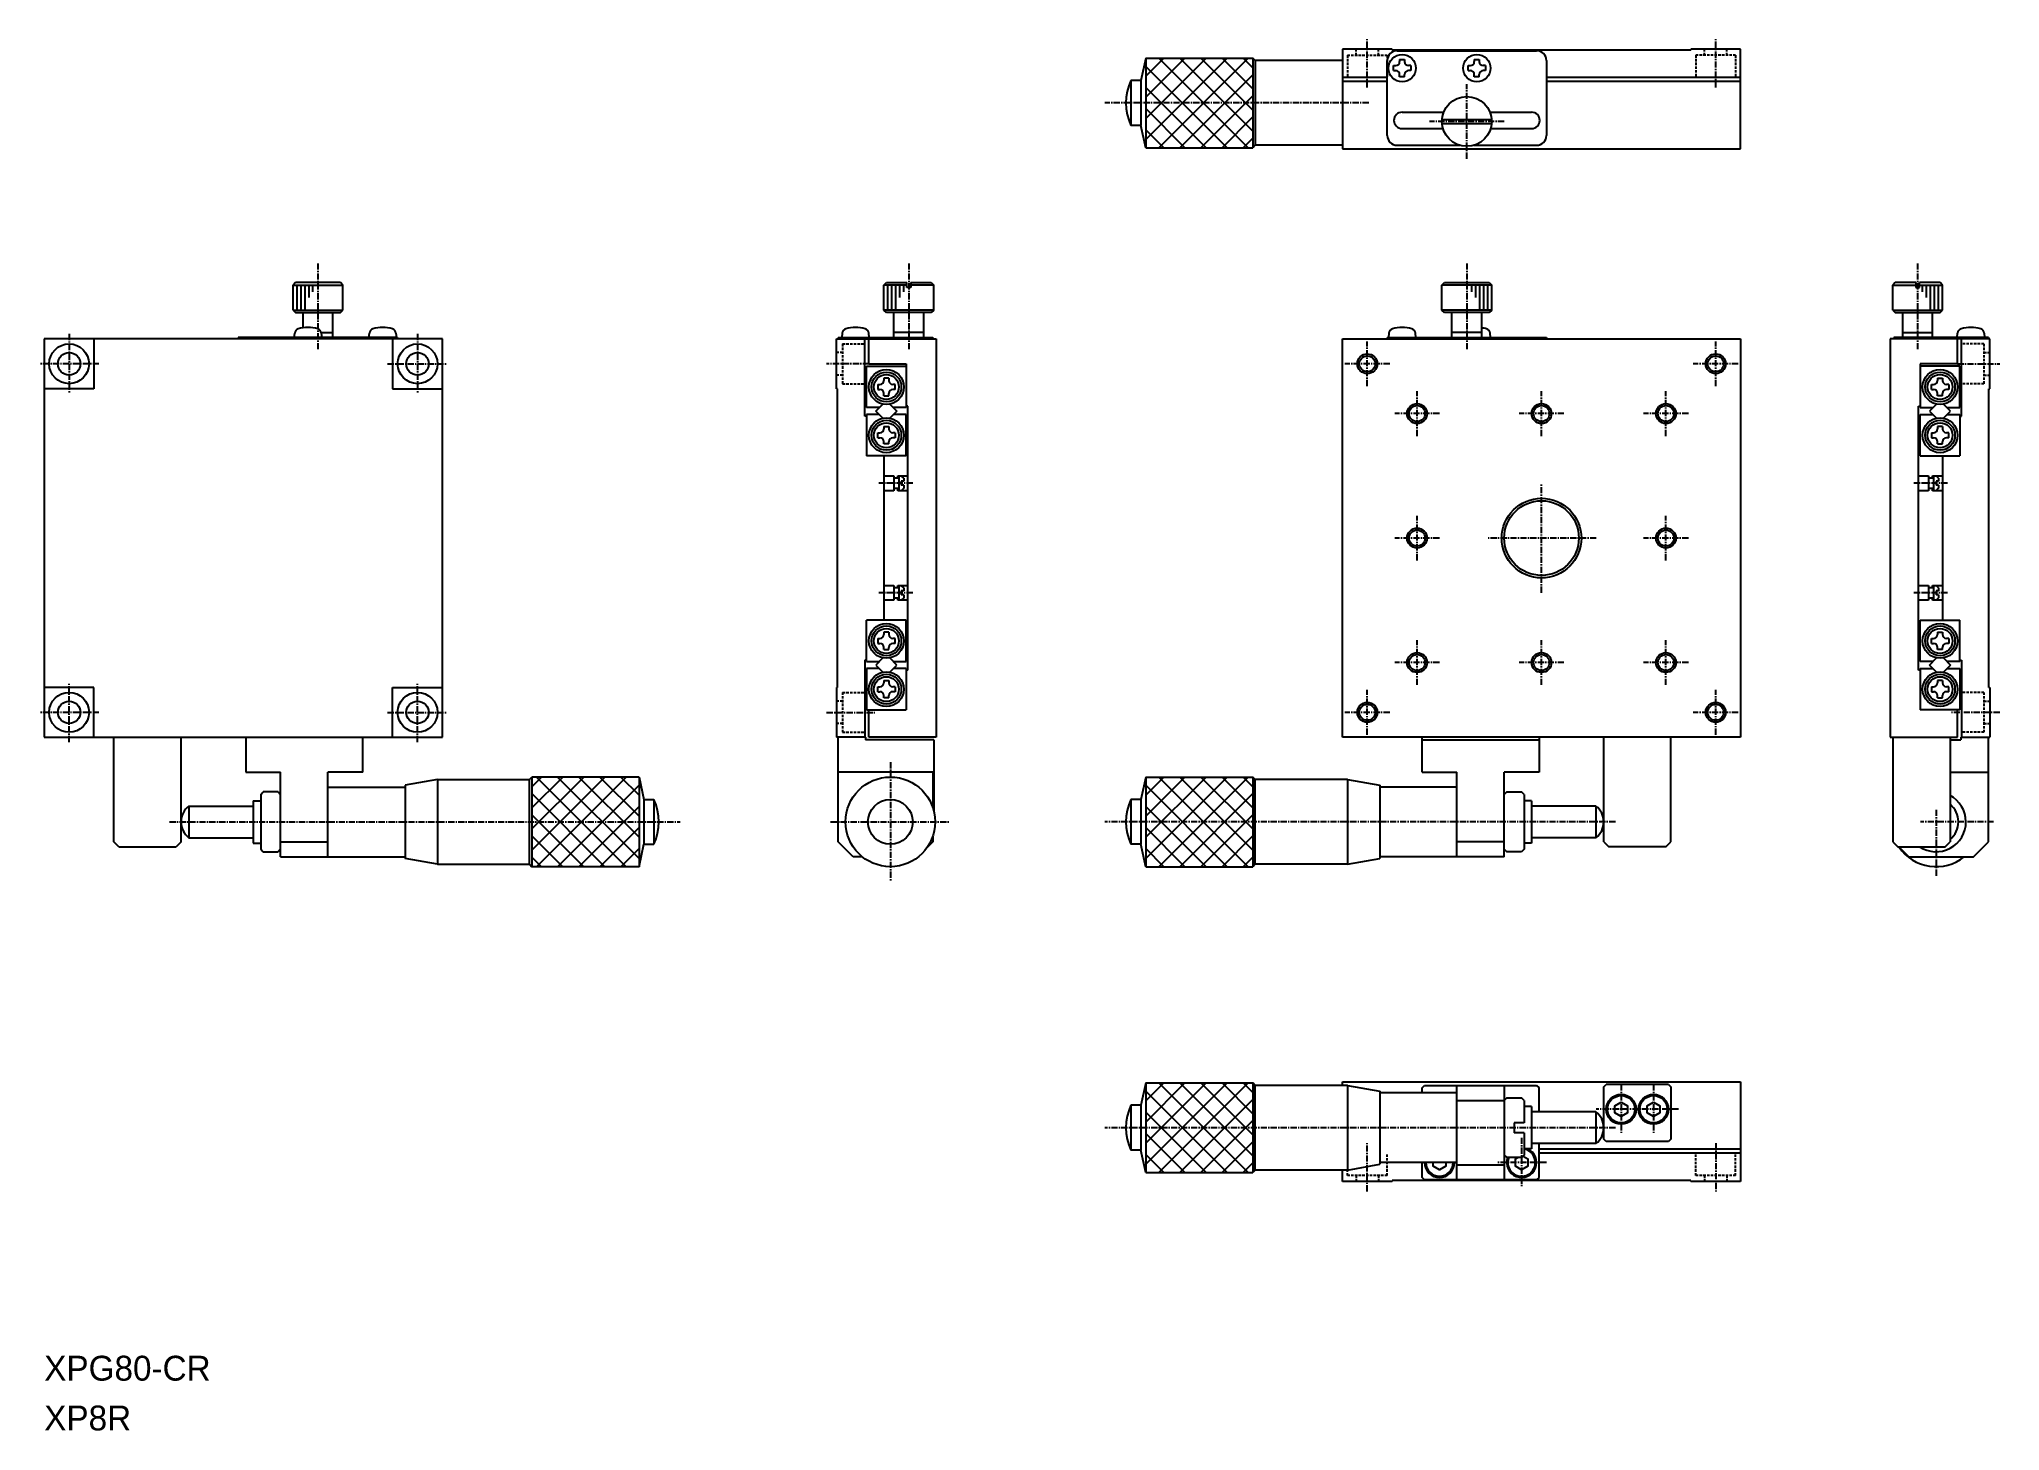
# Model space of a CAD drawing. Extents: x -18 to 376, y -19 to 261.
import ezdxf

# ---------------------------------------------------------------- set-up
doc = ezdxf.new("R2010")
doc.units = 0
doc.linetypes.add('CENTER', pattern=[2, 1.25, -0.25, 0.25, -0.25])
doc.linetypes.add('DASHED', pattern=[0.75, 0.5, -0.25])
doc.layers.get('0').update_dxf_attribs({"linetype": 'CONTINUOUS'})
doc.layers.add('CENTER', color=1, linetype='CENTER')

msp = doc.modelspace()

# ---------------------------------------------------------------- linework, layer by layer
at = {"color": 7, "linetype": 'CONTINUOUS'}
for p, q in [((203.95, 256.89), (202.95, 252.39)), ((203.95, 256.89), (225.45, 256.89)), ((225.95, 256.39), (225.45, 256.89)), ((243.45, 256.39), (225.95, 256.39)), ((225.95, 256.39), (225.95, 239.39)), ((243.45, 258.69), (243.45, 238.69)), ((253.45, 258.69), (243.45, 258.69)), ((252.45, 241.39), (252.45, 256.39)), ((253.45, 258.69), (253.45, 258.49)), ((313.45, 258.49), (253.45, 258.49)), ((254.45, 258.39), (282.45, 258.39)), ((254.95, 256.64), (254.95, 256.19)), ((254.95, 256.64), (255.95, 256.64)), ((255.95, 256.64), (255.95, 256.19)), ((269.95, 256.64), (269.95, 256.19)), ((269.95, 256.64), (270.95, 256.64)), ((270.95, 256.64), (270.95, 256.19)), ((284.45, 256.39), (284.45, 241.39)), ((313.45, 258.49), (313.45, 258.69)), ((323.45, 258.69), (313.45, 258.69)), ((323.45, 238.69), (323.45, 258.69)), ((202.95, 252.39), (200.95, 252.39)), ((202.95, 252.39), (202.95, 243.39)), ((252.45, 252.99), (243.45, 252.99)), ((252.45, 252.19), (243.45, 252.19)), ((253.7, 255.39), (254.15, 255.39)), ((253.7, 254.39), (253.7, 255.39)), ((253.7, 254.39), (254.15, 254.39)), ((254.95, 253.14), (254.95, 253.59)), ((255.95, 253.14), (254.95, 253.14)), ((255.95, 253.14), (255.95, 253.59)), ((257.2, 255.39), (256.75, 255.39)), ((257.2, 254.39), (256.75, 254.39)), ((257.2, 255.39), (257.2, 254.39)), ((268.7, 255.39), (269.15, 255.39)), ((268.7, 254.39), (268.7, 255.39)), ((268.7, 254.39), (269.15, 254.39)), ((269.95, 253.14), (269.95, 253.59)), ((270.95, 253.14), (269.95, 253.14)), ((270.95, 253.14), (270.95, 253.59)), ((272.2, 255.39), (271.75, 255.39)), ((272.2, 254.39), (271.75, 254.39)), ((272.2, 255.39), (272.2, 254.39)), ((323.45, 252.99), (284.45, 252.99)), ((323.45, 252.19), (284.45, 252.19)), ((255.45, 246.04), (263.81, 246.04)), ((263.47, 244.59), (273.44, 244.59)), ((273.1, 246.04), (281.45, 246.04)), ((202.95, 243.39), (200.95, 243.39)), ((203.95, 238.89), (202.95, 243.39)), ((255.45, 242.74), (263.67, 242.74)), ((263.47, 243.79), (273.44, 243.79)), ((273.24, 242.74), (281.45, 242.74)), ((203.95, 238.89), (225.45, 238.89)), ((225.95, 239.39), (225.45, 238.89)), ((243.45, 239.39), (225.95, 239.39)), ((243.45, 238.69), (323.45, 238.69)), ((254.45, 239.39), (267.05, 239.39)), ((269.85, 239.39), (282.45, 239.39)), ((33.13, 211.8), (32.63, 211.3)), ((32.63, 206.3), (32.63, 211.3)), ((42.13, 211.8), (33.13, 211.8)), ((42.63, 211.3), (42.13, 211.8)), ((42.63, 206.3), (42.63, 211.3)), ((151.33, 211.3), (151.83, 211.8)), ((151.33, 206.3), (151.33, 211.3)), ((151.83, 211.8), (155.93, 211.8)), ((155.93, 210.8), (155.93, 211.8)), ((156.73, 210.8), (155.93, 210.8)), ((156.73, 211.8), (156.73, 210.8)), ((156.73, 211.8), (160.83, 211.8)), ((160.83, 211.8), (161.33, 211.3)), ((161.33, 206.3), (161.33, 211.3)), ((263.45, 211.3), (263.95, 211.8)), ((263.45, 206.3), (263.45, 211.3)), ((263.95, 211.8), (272.95, 211.8)), ((272.95, 211.8), (273.45, 211.3)), ((273.45, 206.3), (273.45, 211.3)), ((354.52, 211.8), (354.02, 211.3)), ((354.02, 206.3), (354.02, 211.3)), ((358.62, 211.8), (354.52, 211.8)), ((358.62, 211.8), (358.62, 210.8)), ((358.62, 210.8), (359.42, 210.8)), ((363.52, 211.8), (359.42, 211.8)), ((359.42, 210.8), (359.42, 211.8)), ((364.02, 211.3), (363.52, 211.8)), ((364.02, 206.3), (364.02, 211.3)), ((32.63, 206.3), (33.13, 205.8)), ((33.13, 205.8), (42.13, 205.8)), ((34.63, 202.73), (34.63, 205.8)), ((40.63, 200.8), (40.63, 205.8)), ((42.13, 205.8), (42.63, 206.3)), ((151.83, 205.8), (151.33, 206.3)), ((160.83, 205.8), (151.83, 205.8)), ((153.33, 200.8), (153.33, 205.8)), ((159.33, 200.8), (159.33, 205.8)), ((161.33, 206.3), (160.83, 205.8)), ((263.95, 205.8), (263.45, 206.3)), ((272.95, 205.8), (263.95, 205.8)), ((265.45, 200.8), (265.45, 205.8)), ((271.45, 200.8), (271.45, 205.8)), ((273.45, 206.3), (272.95, 205.8)), ((354.02, 206.3), (354.52, 205.8)), ((354.52, 205.8), (363.52, 205.8)), ((356.02, 200.8), (356.02, 205.8)), ((362.02, 200.8), (362.02, 205.8)), ((363.52, 205.8), (364.02, 206.3)), ((32.88, 200.8), (32.95, 201.65)), ((38.28, 201.8), (40.63, 201.8)), ((38.3, 201.65), (38.38, 200.8)), ((47.88, 200.8), (47.95, 201.65)), ((53.3, 201.65), (53.38, 200.8)), ((142.96, 201.65), (142.88, 200.8)), ((148.38, 200.8), (148.31, 201.65)), ((159.33, 201.8), (153.33, 201.8)), ((252.78, 201.65), (252.7, 200.8)), ((258.2, 200.8), (258.13, 201.65)), ((271.45, 201.8), (265.45, 201.8)), ((273.2, 200.8), (273.13, 201.65)), ((356.02, 201.8), (362.02, 201.8)), ((366.97, 200.8), (367.04, 201.65)), ((372.4, 201.65), (372.47, 200.8)), ((62.63, 200.5), (-17.37, 200.5)), ((-17.37, 200.5), (-17.37, 120.5)), ((-7.37, 200.5), (-7.37, 190.5)), ((53.63, 200.8), (21.63, 200.8)), ((52.63, 200.5), (52.63, 190.5)), ((53.63, 200.8), (53.63, 200.5)), ((62.63, 120.5), (62.63, 200.5)), ((141.83, 190.5), (141.83, 200.5)), ((141.83, 200.5), (161.83, 200.5)), ((142.13, 200.8), (142.13, 200.5)), ((142.13, 200.8), (161.13, 200.8)), ((147.53, 185), (147.53, 200.5)), ((148.33, 195.5), (148.33, 200.5)), ((161.13, 200.8), (161.13, 200.5)), ((161.83, 200.5), (161.83, 120.5)), ((243.45, 200.5), (323.45, 200.5)), ((243.45, 120.5), (243.45, 200.5)), ((252.45, 200.8), (252.45, 200.5)), ((252.45, 200.8), (284.45, 200.8)), ((284.45, 200.8), (284.45, 200.5)), ((323.45, 200.5), (323.45, 120.5)), ((373.52, 200.5), (353.52, 200.5)), ((353.52, 200.5), (353.52, 120.5)), ((354.22, 200.8), (354.22, 200.5)), ((373.22, 200.8), (354.22, 200.8)), ((367.02, 195.5), (367.02, 200.5)), ((367.82, 185), (367.82, 200.5)), ((373.22, 200.8), (373.22, 200.5)), ((373.52, 190.5), (373.52, 200.5)), ((147.83, 186.7), (147.83, 195)), ((147.83, 195), (155.83, 195)), ((148.33, 195.5), (155.83, 195.5)), ((155.83, 195.5), (155.83, 186.7)), ((367.02, 195.5), (359.52, 195.5)), ((359.52, 195.5), (359.52, 186.7)), ((367.52, 195), (359.52, 195)), ((367.52, 186.7), (367.52, 195)), ((-7.37, 190.5), (-17.37, 190.5)), ((52.63, 190.5), (62.63, 190.5)), ((142.03, 130.5), (142.03, 190.5)), ((150.08, 191.35), (150.53, 191.35)), ((150.08, 191.35), (150.08, 190.35)), ((150.08, 190.35), (150.53, 190.35)), ((151.33, 192.6), (151.33, 192.15)), ((152.33, 192.6), (151.33, 192.6)), ((151.33, 189.1), (151.33, 189.55)), ((151.33, 189.1), (152.33, 189.1)), ((152.33, 192.6), (152.33, 192.15)), ((152.33, 189.1), (152.33, 189.55)), ((153.58, 191.35), (153.13, 191.35)), ((153.58, 190.35), (153.13, 190.35)), ((153.58, 190.35), (153.58, 191.35)), ((361.77, 191.35), (362.22, 191.35)), ((361.77, 190.35), (361.77, 191.35)), ((361.77, 190.35), (362.22, 190.35)), ((363.02, 192.6), (363.02, 192.15)), ((363.02, 192.6), (364.02, 192.6)), ((363.02, 189.1), (363.02, 189.55)), ((364.02, 189.1), (363.02, 189.1)), ((364.02, 192.6), (364.02, 192.15)), ((364.02, 189.1), (364.02, 189.55)), ((365.27, 191.35), (364.82, 191.35)), ((365.27, 190.35), (364.82, 190.35)), ((365.27, 191.35), (365.27, 190.35)), ((373.32, 190.5), (373.52, 190.5)), ((373.32, 130.5), (373.32, 190.5)), ((150.41, 186.7), (147.83, 186.7)), ((147.83, 185.3), (147.83, 177)), ((150.41, 185.3), (147.83, 185.3)), ((149.71, 186), (151.13, 187.42)), ((151.13, 184.58), (149.71, 186)), ((152.53, 187.42), (153.95, 186)), ((153.95, 186), (152.53, 184.58)), ((155.83, 186.7), (153.25, 186.7)), ((155.83, 185.3), (153.25, 185.3)), ((156.13, 187), (155.83, 187)), ((155.83, 177), (155.83, 185.3)), ((156.13, 134), (156.13, 187)), ((359.22, 187), (359.52, 187)), ((359.22, 134), (359.22, 187)), ((359.52, 186.7), (362.1, 186.7)), ((359.52, 185.3), (362.1, 185.3)), ((359.52, 177), (359.52, 185.3)), ((362.82, 187.42), (361.4, 186)), ((361.4, 186), (362.82, 184.58)), ((365.64, 186), (364.22, 187.42)), ((364.22, 184.58), (365.64, 186)), ((364.94, 186.7), (367.52, 186.7)), ((364.94, 185.3), (367.52, 185.3)), ((367.52, 185.3), (367.52, 177)), ((147.83, 185), (147.53, 185)), ((150.08, 181.65), (150.53, 181.65)), ((150.08, 180.65), (150.08, 181.65)), ((151.33, 182.9), (151.33, 182.45)), ((151.33, 182.9), (152.33, 182.9)), ((152.33, 182.9), (152.33, 182.45)), ((153.58, 181.65), (153.13, 181.65)), ((153.58, 181.65), (153.58, 180.65)), ((361.77, 181.65), (362.22, 181.65)), ((361.77, 181.65), (361.77, 180.65)), ((363.02, 182.9), (363.02, 182.45)), ((364.02, 182.9), (363.02, 182.9)), ((364.02, 182.9), (364.02, 182.45)), ((365.27, 181.65), (364.82, 181.65)), ((365.27, 180.65), (365.27, 181.65)), ((367.52, 185), (367.82, 185)), ((150.08, 180.65), (150.53, 180.65)), ((151.33, 179.4), (151.33, 179.85)), ((152.33, 179.4), (151.33, 179.4)), ((152.33, 179.4), (152.33, 179.85)), ((153.58, 180.65), (153.13, 180.65)), ((361.77, 180.65), (362.22, 180.65)), ((363.02, 179.4), (363.02, 179.85)), ((363.02, 179.4), (364.02, 179.4)), ((364.02, 179.4), (364.02, 179.85)), ((365.27, 180.65), (364.82, 180.65)), ((155.83, 177), (147.83, 177)), ((151.33, 177), (151.33, 144)), ((359.52, 177), (367.52, 177)), ((364.02, 177), (364.02, 144)), ((151.33, 173), (153.33, 173)), ((153.33, 170), (151.33, 170)), ((153.33, 173), (153.33, 170)), ((154.33, 172.5), (153.33, 172.5)), ((153.33, 170.5), (154.33, 170.5)), ((154.13, 172.5), (154.13, 173)), ((154.13, 173), (156.13, 173)), ((154.13, 170), (154.13, 170.5)), ((156.13, 170), (154.13, 170)), ((154.33, 173), (154.33, 170)), ((155.33, 172.5), (154.83, 173)), ((154.83, 171.9), (154.83, 171.1)), ((155.33, 171.9), (154.83, 171.9)), ((155.33, 171.1), (154.83, 171.1)), ((155.33, 170.5), (154.83, 170)), ((155.33, 172.5), (155.33, 171.9)), ((155.33, 171.1), (155.33, 170.5)), ((359.22, 173), (361.22, 173)), ((361.22, 170), (359.22, 170)), ((361.22, 173), (361.22, 170)), ((362.22, 172.5), (361.22, 172.5)), ((361.22, 170.5), (362.22, 170.5)), ((362.02, 173), (364.02, 173)), ((362.02, 172.5), (362.02, 173)), ((362.02, 170), (362.02, 170.5)), ((364.02, 170), (362.02, 170)), ((362.22, 173), (362.22, 170)), ((363.22, 172.5), (362.72, 173)), ((362.72, 171.9), (362.72, 171.1)), ((363.22, 171.9), (362.72, 171.9)), ((363.22, 171.1), (362.72, 171.1)), ((363.22, 170.5), (362.72, 170)), ((363.22, 172.5), (363.22, 171.9)), ((363.22, 171.1), (363.22, 170.5)), ((151.33, 151), (153.33, 151)), ((153.33, 151), (153.33, 148)), ((154.33, 150.5), (153.33, 150.5)), ((154.13, 150.5), (154.13, 151)), ((154.13, 151), (156.13, 151)), ((154.33, 151), (154.33, 148)), ((155.33, 150.5), (154.83, 151)), ((154.83, 149.9), (154.83, 149.1)), ((155.33, 149.9), (154.83, 149.9)), ((155.33, 150.5), (155.33, 149.9)), ((359.22, 151), (361.22, 151)), ((361.22, 151), (361.22, 148)), ((362.22, 150.5), (361.22, 150.5)), ((362.02, 151), (364.02, 151)), ((362.02, 150.5), (362.02, 151)), ((362.22, 151), (362.22, 148)), ((363.22, 150.5), (362.72, 151)), ((362.72, 149.9), (362.72, 149.1)), ((363.22, 149.9), (362.72, 149.9)), ((363.22, 150.5), (363.22, 149.9)), ((153.33, 148), (151.33, 148)), ((153.33, 148.5), (154.33, 148.5)), ((154.13, 148), (154.13, 148.5)), ((156.13, 148), (154.13, 148)), ((155.33, 149.1), (154.83, 149.1)), ((155.33, 148.5), (154.83, 148)), ((155.33, 149.1), (155.33, 148.5)), ((361.22, 148), (359.22, 148)), ((361.22, 148.5), (362.22, 148.5)), ((362.02, 148), (362.02, 148.5)), ((364.02, 148), (362.02, 148)), ((363.22, 149.1), (362.72, 149.1)), ((363.22, 148.5), (362.72, 148)), ((363.22, 149.1), (363.22, 148.5)), ((147.83, 135.7), (147.83, 144)), ((155.83, 144), (147.83, 144)), ((155.83, 135.7), (155.83, 144)), ((359.52, 135.7), (359.52, 144)), ((359.52, 144), (367.52, 144)), ((367.52, 135.7), (367.52, 144)), ((150.08, 140.35), (150.53, 140.35)), ((150.08, 140.35), (150.08, 139.35)), ((150.08, 139.35), (150.53, 139.35)), ((151.33, 141.6), (151.33, 141.15)), ((152.33, 141.6), (151.33, 141.6)), ((151.33, 138.1), (151.33, 138.55)), ((151.33, 138.1), (152.33, 138.1)), ((152.33, 141.6), (152.33, 141.15)), ((152.33, 138.1), (152.33, 138.55)), ((153.58, 140.35), (153.13, 140.35)), ((153.58, 139.35), (153.13, 139.35)), ((153.58, 139.35), (153.58, 140.35)), ((361.77, 140.35), (362.22, 140.35)), ((361.77, 139.35), (361.77, 140.35)), ((361.77, 139.35), (362.22, 139.35)), ((363.02, 141.6), (363.02, 141.15)), ((363.02, 141.6), (364.02, 141.6)), ((363.02, 138.1), (363.02, 138.55)), ((364.02, 138.1), (363.02, 138.1)), ((364.02, 141.6), (364.02, 141.15)), ((364.02, 138.1), (364.02, 138.55)), ((365.27, 140.35), (364.82, 140.35)), ((365.27, 139.35), (364.82, 139.35)), ((365.27, 140.35), (365.27, 139.35)), ((147.83, 136), (147.53, 136)), ((147.53, 136), (147.53, 120.5)), ((147.83, 135.7), (150.41, 135.7)), ((147.83, 134.3), (147.83, 126)), ((150.41, 134.3), (147.83, 134.3)), ((151.13, 136.42), (149.71, 135)), ((149.71, 135), (151.13, 133.58)), ((153.95, 135), (152.53, 136.42)), ((152.53, 133.58), (153.95, 135)), ((153.25, 135.7), (155.83, 135.7)), ((155.83, 134.3), (153.25, 134.3)), ((155.83, 134.3), (155.83, 126)), ((156.13, 134), (155.83, 134)), ((359.52, 134), (359.22, 134)), ((362.1, 135.7), (359.52, 135.7)), ((359.52, 134.3), (362.1, 134.3)), ((359.52, 134.3), (359.52, 126)), ((361.4, 135), (362.82, 136.42)), ((362.82, 133.58), (361.4, 135)), ((364.22, 136.42), (365.64, 135)), ((365.64, 135), (364.22, 133.58)), ((367.52, 135.7), (364.94, 135.7)), ((364.94, 134.3), (367.52, 134.3)), ((367.52, 136), (367.82, 136)), ((367.52, 134.3), (367.52, 126)), ((367.82, 136), (367.82, 120.5)), ((-7.37, 130.5), (-17.37, 130.5)), ((-7.37, 120.5), (-7.37, 130.5)), ((52.63, 130.5), (62.63, 130.5)), ((52.63, 120.5), (52.63, 130.5)), ((142.03, 130.5), (141.83, 130.5)), ((141.83, 130.5), (141.83, 120.5)), ((150.08, 130.65), (150.53, 130.65)), ((150.08, 129.65), (150.08, 130.65)), ((151.33, 131.9), (151.33, 131.45)), ((151.33, 131.9), (152.33, 131.9)), ((152.33, 131.9), (152.33, 131.45)), ((153.58, 130.65), (153.13, 130.65)), ((153.58, 130.65), (153.58, 129.65)), ((361.77, 130.65), (362.22, 130.65)), ((361.77, 130.65), (361.77, 129.65)), ((363.02, 131.9), (363.02, 131.45)), ((364.02, 131.9), (363.02, 131.9)), ((364.02, 131.9), (364.02, 131.45)), ((365.27, 130.65), (364.82, 130.65)), ((365.27, 129.65), (365.27, 130.65)), ((373.32, 130.5), (373.52, 130.5)), ((373.52, 130.5), (373.52, 120.5)), ((150.08, 129.65), (150.53, 129.65)), ((151.33, 128.4), (151.33, 128.85)), ((152.33, 128.4), (151.33, 128.4)), ((152.33, 128.4), (152.33, 128.85)), ((153.58, 129.65), (153.13, 129.65)), ((361.77, 129.65), (362.22, 129.65)), ((363.02, 128.4), (363.02, 128.85)), ((363.02, 128.4), (364.02, 128.4)), ((364.02, 128.4), (364.02, 128.85)), ((365.27, 129.65), (364.82, 129.65)), ((147.83, 126), (155.83, 126)), ((148.33, 120.5), (148.33, 126)), ((367.52, 126), (359.52, 126)), ((367.02, 120.5), (367.02, 126)), ((-17.37, 120.5), (62.63, 120.5)), ((-3.37, 99.5), (-3.37, 120.5)), ((10.13, 99.5), (10.13, 120.5)), ((23.13, 120.5), (23.13, 113.5)), ((46.63, 113.5), (46.63, 120.5)), ((147.63, 120.5), (141.83, 120.5)), ((142.13, 99.5), (142.13, 120.5)), ((147.63, 120.5), (147.63, 120)), ((161.33, 120), (147.63, 120)), ((161.83, 120.5), (148.33, 120.5)), ((161.33, 120), (161.33, 105.8)), ((323.45, 120.5), (243.45, 120.5)), ((259.45, 113.5), (259.45, 120.5)), ((259.45, 120), (282.95, 120)), ((282.95, 120.5), (282.95, 113.5)), ((295.95, 99.5), (295.95, 120.5)), ((309.45, 99.5), (309.45, 120.5)), ((353.52, 120.5), (367.02, 120.5)), ((354.02, 120.5), (354.02, 99.5)), ((365.52, 120.5), (365.52, 99.5)), ((365.52, 120), (367.72, 120)), ((367.72, 120.5), (367.72, 120)), ((367.72, 120.5), (373.52, 120.5)), ((373.22, 99.5), (373.22, 120.5)), ((23.13, 113.5), (30.13, 113.5)), ((30.13, 96.5), (30.13, 113.5)), ((46.63, 113.5), (39.63, 113.5)), ((39.63, 96.5), (39.63, 113.5)), ((39.63, 110.5), (55.13, 110.5)), ((61.63, 112), (55.13, 110.85)), ((55.13, 110.85), (55.13, 96.15)), ((61.63, 112), (61.63, 95)), ((61.63, 112), (80.13, 112)), ((80.13, 95), (80.13, 112)), ((102.13, 112.5), (80.63, 112.5)), ((102.13, 112.5), (103.13, 108)), ((161.13, 113.5), (142.13, 113.5)), ((161.13, 113.5), (161.13, 106.46)), ((203.95, 112.5), (202.95, 108)), ((203.95, 112.5), (203.95, 94.5)), ((203.95, 112.5), (225.45, 112.5)), ((225.95, 112), (225.45, 112.5)), ((225.45, 112.5), (225.45, 94.5)), ((225.95, 95), (225.95, 112)), ((244.45, 112), (225.95, 112)), ((244.45, 112), (250.95, 110.85)), ((244.45, 112), (244.45, 95)), ((250.95, 110.85), (250.95, 96.15)), ((266.45, 110.5), (250.95, 110.5)), ((259.45, 113.5), (266.45, 113.5)), ((266.45, 96.5), (266.45, 113.5)), ((282.95, 113.5), (275.95, 113.5)), ((275.95, 96.5), (275.95, 113.5)), ((365.52, 113.5), (373.22, 113.5)), ((11.69, 106.67), (24.63, 106.67)), ((24.63, 107.75), (26.13, 107.75)), ((24.63, 107.75), (24.63, 99.25)), ((26.13, 109), (26.63, 109.5)), ((26.13, 109), (26.13, 98)), ((29.63, 109.5), (26.63, 109.5)), ((29.63, 109.5), (30.13, 109)), ((103.13, 108), (105.13, 108)), ((103.13, 108), (103.13, 99)), ((202.95, 108), (200.95, 108)), ((200.95, 108), (200.95, 99)), ((202.95, 108), (202.95, 99)), ((276.45, 109.5), (275.95, 109)), ((276.45, 109.5), (279.45, 109.5)), ((279.95, 109), (279.45, 109.5)), ((279.95, 109), (279.95, 98)), ((281.45, 107.75), (279.95, 107.75)), ((281.45, 107.75), (281.45, 99.25)), ((294.39, 106.67), (281.45, 106.67)), ((11.69, 100.32), (24.63, 100.32)), ((24.63, 99.25), (26.13, 99.25)), ((30.13, 99.5), (39.63, 99.5)), ((102.13, 94.5), (103.13, 99)), ((103.13, 99), (105.13, 99)), ((145.13, 96.5), (142.13, 99.5)), ((161.13, 99.5), (160.08, 98.45)), ((161.13, 100.54), (161.13, 99.5)), ((203.95, 94.5), (202.95, 99)), ((275.95, 99.5), (266.45, 99.5)), ((281.45, 99.25), (279.95, 99.25)), ((294.39, 100.32), (281.45, 100.32)), ((295.95, 99.5), (296.95, 98.5)), ((308.45, 98.5), (296.95, 98.5)), ((308.45, 98.5), (309.45, 99.5)), ((354.02, 99.5), (355.02, 98.5)), ((355.02, 98.5), (364.52, 98.5)), ((355.22, 98.5), (357.22, 96.5)), ((370.22, 96.5), (373.22, 99.5)), ((26.13, 98), (26.63, 97.5)), ((26.63, 97.5), (29.63, 97.5)), ((30.13, 98), (29.63, 97.5)), ((30.13, 96.5), (55.13, 96.5)), ((61.63, 95), (55.13, 96.15)), ((61.63, 95), (80.13, 95)), ((146.98, 96.5), (145.13, 96.5)), ((225.95, 95), (225.45, 94.5)), ((244.45, 95), (225.95, 95)), ((244.45, 95), (250.95, 96.15)), ((266.45, 96.5), (250.95, 96.5)), ((275.95, 96.5), (266.45, 96.5)), ((275.95, 98), (276.45, 97.5)), ((279.45, 97.5), (276.45, 97.5)), ((279.95, 98), (279.45, 97.5)), ((357.22, 96.5), (370.22, 96.5)), ((102.13, 94.5), (80.63, 94.5)), ((203.95, 94.5), (225.45, 94.5)), ((243.45, 50.57), (243.45, 51.27)), ((243.45, 51.27), (323.45, 51.27)), ((323.45, 51.27), (323.45, 31.27)), ((203.95, 51.07), (202.95, 46.57)), ((203.95, 51.07), (225.45, 51.07)), ((225.95, 50.57), (225.45, 51.07)), ((225.95, 33.57), (225.95, 50.57)), ((244.45, 50.57), (225.95, 50.57)), ((244.45, 50.57), (250.95, 49.43)), ((244.45, 50.57), (244.45, 33.57)), ((250.95, 49.43), (250.95, 34.72)), ((266.45, 49.07), (250.95, 49.07)), ((259.45, 50.07), (259.95, 50.57)), ((259.45, 49.07), (259.45, 50.07)), ((259.95, 50.57), (282.45, 50.57)), ((266.45, 31.57), (266.45, 50.57)), ((266.45, 47.57), (275.95, 47.57)), ((275.95, 50.57), (275.95, 31.57)), ((276.45, 48.07), (275.95, 47.57)), ((276.45, 48.07), (279.45, 48.07)), ((279.95, 47.57), (279.45, 48.07)), ((279.95, 47.57), (279.95, 43.07)), ((282.45, 50.57), (282.95, 50.07)), ((282.95, 45.25), (282.95, 50.07)), ((295.95, 50.27), (296.45, 50.77)), ((295.95, 39.77), (295.95, 50.27)), ((308.95, 50.77), (296.45, 50.77)), ((308.95, 50.77), (309.45, 50.27)), ((309.45, 50.27), (309.45, 39.77)), ((202.95, 46.57), (200.95, 46.57)), ((202.95, 46.57), (202.95, 37.57)), ((281.45, 46.32), (279.95, 46.32)), ((281.45, 46.32), (281.45, 37.82)), ((294.39, 45.25), (281.45, 45.25)), ((277.95, 43.07), (277.95, 41.07)), ((279.95, 43.07), (277.95, 43.07)), ((279.95, 41.07), (277.95, 41.07)), ((279.95, 41.07), (279.95, 36.57)), ((296.45, 39.27), (295.95, 39.77)), ((309.45, 39.77), (308.95, 39.27)), ((202.95, 37.57), (200.95, 37.57)), ((203.95, 33.07), (202.95, 37.57)), ((275.95, 36.57), (276.45, 36.07)), ((279.45, 36.07), (276.45, 36.07)), ((279.95, 36.57), (279.45, 36.07)), ((294.39, 38.9), (281.45, 38.9)), ((282.95, 32.07), (282.95, 38.9)), ((323.45, 37.77), (282.95, 37.77)), ((323.45, 36.97), (282.95, 36.97)), ((308.95, 39.27), (296.45, 39.27)), ((203.95, 33.07), (225.45, 33.07)), ((225.95, 33.57), (225.45, 33.07)), ((244.45, 33.57), (225.95, 33.57)), ((243.45, 31.27), (243.45, 33.57)), ((244.45, 33.57), (250.95, 34.72)), ((266.45, 35.07), (250.95, 35.07)), ((259.45, 32.07), (259.45, 35.07)), ((259.95, 31.57), (259.45, 32.07)), ((282.45, 31.57), (259.95, 31.57)), ((275.95, 34.57), (266.45, 34.57)), ((253.45, 31.27), (243.45, 31.27)), ((253.45, 31.27), (253.45, 31.47)), ((313.45, 31.47), (253.45, 31.47)), ((313.45, 31.47), (313.45, 31.27)), ((323.45, 31.27), (313.45, 31.27))]:
    msp.add_line(p, q, dxfattribs=at)
at = {"color": 3, "linetype": 'CONTINUOUS'}
for p, q in [((203.95, 253.28), (207.57, 256.89)), ((203.95, 244.79), (216.06, 256.89)), ((203.95, 249.03), (211.81, 256.89)), ((203.95, 256.89), (203.95, 238.89)), ((203.95, 240.55), (220.3, 256.89)), ((224.54, 238.89), (206.54, 256.89)), ((206.54, 238.89), (224.54, 256.89)), ((225.45, 242.23), (210.79, 256.89)), ((225.45, 246.47), (215.03, 256.89)), ((225.45, 250.71), (219.27, 256.89)), ((225.45, 254.95), (223.51, 256.89)), ((225.45, 256.89), (225.45, 238.89)), ((200.95, 252.39), (200.95, 243.39)), ((220.3, 238.89), (203.95, 255.24)), ((210.79, 238.89), (225.45, 253.56)), ((216.06, 238.89), (203.95, 251)), ((215.03, 238.89), (225.45, 249.32)), ((211.81, 238.89), (203.95, 246.75)), ((219.27, 238.89), (225.45, 245.08)), ((207.57, 238.89), (203.95, 242.51)), ((223.51, 238.89), (225.45, 240.84)), ((32.63, 211.3), (42.63, 211.3)), ((33.43, 206.3), (33.43, 211.3)), ((34.23, 206.3), (34.23, 211.3)), ((35.03, 206.3), (35.03, 211.3)), ((35.83, 208.8), (35.83, 211.3)), ((36.63, 209.93), (36.63, 211.3)), ((152.13, 206.3), (152.13, 211.3)), ((152.93, 206.3), (152.93, 211.3)), ((153.73, 206.3), (153.73, 211.3)), ((154.53, 208.8), (154.53, 211.3)), ((155.33, 209.93), (155.33, 211.3)), ((273.45, 211.3), (263.45, 211.3)), ((269.45, 209.93), (269.45, 211.3)), ((270.25, 208.8), (270.25, 211.3)), ((271.05, 206.3), (271.05, 211.3)), ((271.85, 206.3), (271.85, 211.3)), ((272.65, 206.3), (272.65, 211.3)), ((354.02, 211.3), (358.62, 211.3)), ((359.42, 211.3), (364.02, 211.3)), ((360.02, 209.93), (360.02, 211.3)), ((360.82, 208.8), (360.82, 211.3)), ((361.62, 206.3), (361.62, 211.3)), ((362.42, 206.3), (362.42, 211.3)), ((363.22, 206.3), (363.22, 211.3)), ((32.63, 206.3), (42.63, 206.3)), ((273.45, 206.3), (263.45, 206.3)), ((354.02, 206.3), (364.02, 206.3)), ((80.63, 106.32), (86.81, 112.5)), ((80.63, 110.56), (82.57, 112.5)), ((80.63, 112.5), (80.63, 94.5)), ((80.63, 97.83), (95.29, 112.5)), ((80.63, 102.07), (91.05, 112.5)), ((81.54, 94.5), (99.54, 112.5)), ((99.54, 94.5), (81.54, 112.5)), ((102.13, 96.15), (85.78, 112.5)), ((85.78, 94.5), (102.13, 110.84)), ((102.13, 100.4), (90.02, 112.5)), ((102.13, 104.64), (94.27, 112.5)), ((102.13, 108.88), (98.51, 112.5)), ((102.13, 112.5), (102.13, 94.5)), ((95.29, 94.5), (80.63, 109.17)), ((90.02, 94.5), (102.13, 106.6)), ((105.13, 108), (105.13, 99)), ((91.05, 94.5), (80.63, 104.93)), ((86.81, 94.5), (80.63, 100.68)), ((94.27, 94.5), (102.13, 102.36)), ((82.57, 94.5), (80.63, 96.44)), ((98.51, 94.5), (102.13, 98.12)), ((203.95, 47.45), (207.57, 51.07)), ((203.95, 38.97), (216.06, 51.07)), ((203.95, 43.21), (211.81, 51.07)), ((203.95, 51.07), (203.95, 33.07)), ((203.95, 34.73), (220.3, 51.07)), ((220.3, 33.07), (203.95, 49.42)), ((224.54, 33.07), (206.54, 51.07)), ((206.54, 33.07), (224.54, 51.07)), ((225.45, 36.4), (210.79, 51.07)), ((210.79, 33.07), (225.45, 47.74)), ((225.45, 40.65), (215.03, 51.07)), ((225.45, 44.89), (219.27, 51.07)), ((225.45, 49.13), (223.51, 51.07)), ((225.45, 51.07), (225.45, 33.07)), ((200.95, 46.57), (200.95, 37.57)), ((216.06, 33.07), (203.95, 45.18)), ((215.03, 33.07), (225.45, 43.5)), ((294.39, 45.25), (294.39, 38.9)), ((211.81, 33.07), (203.95, 40.93)), ((207.57, 33.07), (203.95, 36.69)), ((219.27, 33.07), (225.45, 39.26)), ((223.51, 33.07), (225.45, 35.01))]:
    msp.add_line(p, q, dxfattribs=at)
at = {"color": 3, "linetype": 'DASHED'}
for p, q in [((244.45, 257.49), (244.45, 252.99)), ((244.45, 257.49), (252.45, 257.49)), ((246.2, 257.49), (246.2, 258.69)), ((250.7, 257.49), (250.7, 258.69)), ((252.45, 257.49), (252.45, 252.99)), ((322.45, 257.49), (314.45, 257.49)), ((314.45, 257.49), (314.45, 252.99)), ((316.2, 257.49), (316.2, 258.69)), ((320.7, 257.49), (320.7, 258.69)), ((322.45, 257.49), (322.45, 252.99)), ((143.03, 197.75), (141.83, 197.75)), ((143.03, 199.5), (147.53, 199.5)), ((143.03, 199.5), (143.03, 191.5)), ((372.32, 199.5), (367.82, 199.5)), ((372.32, 199.5), (372.32, 191.5)), ((372.32, 197.75), (373.52, 197.75)), ((143.03, 193.25), (141.83, 193.25)), ((372.32, 193.25), (373.52, 193.25)), ((143.03, 191.5), (147.53, 191.5)), ((372.32, 191.5), (367.82, 191.5)), ((143.03, 127.75), (141.83, 127.75)), ((143.03, 129.5), (147.53, 129.5)), ((143.03, 129.5), (143.03, 121.5)), ((372.32, 129.5), (367.82, 129.5)), ((372.32, 129.5), (372.32, 121.5)), ((372.32, 127.75), (373.52, 127.75)), ((143.03, 123.25), (141.83, 123.25)), ((372.32, 123.25), (373.52, 123.25)), ((143.03, 121.5), (147.53, 121.5)), ((372.32, 121.5), (367.82, 121.5)), ((252.45, 32.47), (252.45, 36.97)), ((314.45, 32.47), (314.45, 36.97)), ((322.45, 32.47), (322.45, 36.97)), ((244.45, 32.47), (244.45, 33.57)), ((252.45, 32.47), (244.45, 32.47)), ((246.2, 32.47), (246.2, 31.27)), ((250.7, 32.47), (250.7, 31.27)), ((322.45, 32.47), (314.45, 32.47)), ((316.2, 32.47), (316.2, 31.27)), ((320.7, 32.47), (320.7, 31.27))]:
    msp.add_line(p, q, dxfattribs=at)
at = {"color": 3}
for p, q in [((155.93, 211.3), (151.33, 211.3)), ((161.33, 211.3), (156.73, 211.3)), ((161.33, 206.3), (151.33, 206.3)), ((203.95, 108.88), (207.57, 112.5)), ((203.95, 96.15), (220.3, 112.5)), ((203.95, 100.4), (216.06, 112.5)), ((203.95, 104.64), (211.81, 112.5)), ((220.3, 94.5), (203.95, 110.84)), ((224.54, 94.5), (206.54, 112.5)), ((206.54, 94.5), (224.54, 112.5)), ((225.45, 97.83), (210.79, 112.5)), ((225.45, 102.07), (215.03, 112.5)), ((225.45, 106.32), (219.27, 112.5)), ((225.45, 110.56), (223.51, 112.5)), ((11.69, 106.67), (11.69, 100.32)), ((216.06, 94.5), (203.95, 106.6)), ((210.79, 94.5), (225.45, 109.17)), ((294.39, 106.67), (294.39, 100.32)), ((215.03, 94.5), (225.45, 104.93)), ((211.81, 94.5), (203.95, 102.36)), ((219.27, 94.5), (225.45, 100.68)), ((207.57, 94.5), (203.95, 98.12)), ((223.51, 94.5), (225.45, 96.44))]:
    msp.add_line(p, q, dxfattribs=at)
for p, q in [((21.63, 200.8), (21.63, 200.5)), ((142.03, 190.5), (141.83, 190.5)), ((80.13, 112), (80.63, 112.5)), ((-2.37, 98.5), (-3.37, 99.5)), ((-2.37, 98.5), (9.13, 98.5)), ((10.13, 99.5), (9.13, 98.5)), ((202.95, 99), (200.95, 99)), ((364.52, 98.5), (365.52, 99.5)), ((80.13, 95), (80.63, 94.5)), ((281.45, 37.82), (279.95, 37.82)), ((282.95, 32.07), (282.45, 31.57))]:
    msp.add_line(p, q)
at = {"color": 7, "linetype": 'CONTINUOUS'}
for points in [[(299.45, 47.22), (300.7, 46.49), (300.7, 45.05), (299.45, 44.33), (298.2, 45.05), (298.2, 46.49), (299.45, 47.22)], [(305.95, 47.22), (307.2, 46.49), (307.2, 45.05), (305.95, 44.33), (304.7, 45.05), (304.7, 46.49), (305.95, 47.22)], [(279.74, 36.35), (280.7, 35.79), (280.7, 34.35), (279.45, 33.63), (278.2, 34.35), (278.2, 35.79), (278.69, 36.07)], [(264.2, 35.07), (264.2, 34.35), (262.95, 33.63), (261.7, 34.35), (261.7, 35.07)]]:
    msp.add_lwpolyline(points, dxfattribs=at)
for centre, radius in [((255.45, 254.89), 2.75), ((270.45, 254.89), 2.75), ((268.45, 244.19), 5), ((-12.37, 195.5), 2.25), ((57.63, 195.5), 2.25), ((248.45, 195.5), 1.6), ((318.45, 195.5), 1.6), ((151.83, 190.85), 3.5), ((151.83, 190.85), 3), ((151.83, 190.85), 2.5), ((363.52, 190.85), 3.5), ((363.52, 190.85), 3), ((363.52, 190.85), 2.5), ((258.45, 185.5), 1.6), ((283.45, 185.5), 1.6), ((308.45, 185.5), 1.6), ((151.83, 181.15), 3.5), ((151.83, 181.15), 3), ((151.83, 181.15), 2.5), ((363.52, 181.15), 3.5), ((363.52, 181.15), 3), ((363.52, 181.15), 2.5), ((283.45, 160.5), 7.5), ((258.45, 160.5), 1.6), ((308.45, 160.5), 1.6), ((151.83, 139.85), 3.5), ((151.83, 139.85), 3), ((151.83, 139.85), 2.5), ((363.52, 139.85), 3.5), ((363.52, 139.85), 3), ((363.52, 139.85), 2.5), ((258.45, 135.5), 1.6), ((283.45, 135.5), 1.6), ((308.45, 135.5), 1.6), ((151.83, 130.15), 3.5), ((151.83, 130.15), 3), ((151.83, 130.15), 2.5), ((363.52, 130.15), 3.5), ((363.52, 130.15), 3), ((363.52, 130.15), 2.5), ((-12.37, 125.5), 2.25), ((57.63, 125.5), 2.25), ((248.45, 125.5), 1.6), ((318.45, 125.5), 1.6), ((152.63, 103.5), 9), ((152.63, 103.5), 4.5), ((299.45, 45.77), 3), ((299.45, 45.77), 2.75), ((305.95, 45.77), 3), ((305.95, 45.77), 2.75)]:
    msp.add_circle(centre, radius, dxfattribs=at)
at = {"color": 3, "linetype": 'CONTINUOUS'}
for centre, radius in [((-12.37, 195.5), 4), ((57.63, 195.5), 4), ((248.45, 195.5), 2), ((318.45, 195.5), 2), ((258.45, 185.5), 2), ((283.45, 185.5), 2), ((308.45, 185.5), 2), ((283.45, 160.5), 8), ((258.45, 160.5), 2), ((308.45, 160.5), 2), ((258.45, 135.5), 2), ((283.45, 135.5), 2), ((308.45, 135.5), 2), ((-12.37, 125.5), 4), ((57.63, 125.5), 4), ((248.45, 125.5), 2), ((318.45, 125.5), 2)]:
    msp.add_circle(centre, radius, dxfattribs=at)
at = {"color": 7, "linetype": 'CONTINUOUS'}
for centre, radius, start, end in [((254.45, 256.39), 2, 90, 180), ((254.15, 256.19), 0.8, 270, 0), ((256.75, 256.19), 0.8, 180, 270), ((269.15, 256.19), 0.8, 270, 0), ((271.75, 256.19), 0.8, 180, 270), ((282.45, 256.39), 2, 0, 90), ((210.58, 247.89), 10.62, 154.9424, 205.0576), ((254.15, 253.59), 0.8, 0, 90), ((256.75, 253.59), 0.8, 90, 180), ((269.15, 253.59), 0.8, 0, 90), ((271.75, 253.59), 0.8, 90, 180), ((255.45, 244.39), 1.65, 90, 270), ((281.45, 244.39), 1.65, 270, 90), ((254.45, 241.39), 2, 180, 270), ((282.45, 241.39), 2, 270, 0), ((33.95, 201.56), 1, 106.257, 175), ((35.63, 195.8), 7, 73.743, 106.257), ((37.31, 201.56), 1, 5, 73.743), ((48.95, 201.56), 1, 106.257, 175), ((50.63, 195.8), 7, 73.743, 106.257), ((52.31, 201.56), 1, 5, 73.743), ((143.95, 201.56), 1, 106.257, 175), ((145.63, 195.8), 7, 73.743, 106.257), ((147.31, 201.56), 1, 5, 73.743), ((253.77, 201.56), 1, 106.257, 175), ((255.45, 195.8), 7, 73.743, 106.257), ((257.13, 201.56), 1, 5, 73.743), ((270.45, 195.8), 7, 73.743, 81.7868), ((272.13, 201.56), 1, 5, 73.743), ((368.04, 201.56), 1, 106.257, 175), ((369.72, 195.8), 7, 73.743, 106.257), ((371.4, 201.56), 1, 5, 73.743), ((150.53, 192.15), 0.8, 270, 0), ((150.53, 189.55), 0.8, 0, 90), ((153.13, 192.15), 0.8, 180, 270), ((153.13, 189.55), 0.8, 90, 180), ((362.22, 192.15), 0.8, 270, 0), ((362.22, 189.55), 0.8, 0, 90), ((364.82, 192.15), 0.8, 180, 270), ((364.82, 189.55), 0.8, 90, 180), ((150.53, 182.45), 0.8, 270, 0), ((153.13, 182.45), 0.8, 180, 270), ((362.22, 182.45), 0.8, 270, 0), ((364.82, 182.45), 0.8, 180, 270), ((150.53, 179.85), 0.8, 0, 90), ((153.13, 179.85), 0.8, 90, 180), ((362.22, 179.85), 0.8, 0, 90), ((364.82, 179.85), 0.8, 90, 180), ((150.53, 141.15), 0.8, 270, 0), ((150.53, 138.55), 0.8, 0, 90), ((153.13, 141.15), 0.8, 180, 270), ((153.13, 138.55), 0.8, 90, 180), ((362.22, 141.15), 0.8, 270, 0), ((362.22, 138.55), 0.8, 0, 90), ((364.82, 141.15), 0.8, 180, 270), ((364.82, 138.55), 0.8, 90, 180), ((150.53, 131.45), 0.8, 270, 0), ((153.13, 131.45), 0.8, 180, 270), ((362.22, 131.45), 0.8, 270, 0), ((364.82, 131.45), 0.8, 180, 270), ((150.53, 128.85), 0.8, 0, 90), ((153.13, 128.85), 0.8, 90, 180), ((362.22, 128.85), 0.8, 0, 90), ((364.82, 128.85), 0.8, 90, 180), ((14.13, 103.5), 4, 127.4626, 232.5374), ((95.5, 103.5), 10.62, 334.9424, 25.0576), ((210.58, 103.5), 10.62, 154.9424, 205.0576), ((291.95, 103.5), 4, 307.4626, 52.5374), ((362.72, 103.5), 6, 236.4427, 62.1819), ((362.72, 103.5), 4.5, 308.4786, 51.5214), ((362.72, 103.5), 9, 214.1406, 308.9425), ((210.58, 42.07), 10.62, 154.9424, 205.0576), ((291.95, 42.07), 4, 307.4626, 52.5374), ((279.45, 35.07), 3, 160.5288, 66.4436), ((279.45, 35.07), 2.75, 158.6763, 79.5243), ((262.95, 35.07), 3, 180, 0), ((262.95, 35.07), 2.75, 180, 0)]:
    msp.add_arc(centre, radius, start, end, dxfattribs=at)
at = {"layer": 'CENTER', "color": 1, "linetype": 'CENTER'}
for p, q in [((248.45, 250.99), (248.45, 260.69)), ((318.45, 250.99), (318.45, 260.69)), ((268.45, 236.69), (268.45, 251.69)), ((248.74, 247.89), (195.7, 247.89)), ((275.95, 244.19), (260.95, 244.19)), ((37.63, 215.67), (37.63, 198.41)), ((156.33, 215.67), (156.33, 198.41)), ((268.45, 215.67), (268.45, 198.41)), ((359.02, 215.67), (359.02, 198.41)), ((-12.37, 201.5), (-12.37, 189.5)), ((57.63, 201.5), (57.63, 189.5)), ((248.45, 191), (248.45, 200)), ((318.45, 191), (318.45, 200)), ((-6.37, 195.5), (-18.37, 195.5)), ((51.63, 195.5), (63.63, 195.5)), ((148.33, 195.5), (139.83, 195.5)), ((252.95, 195.5), (243.95, 195.5)), ((322.95, 195.5), (313.95, 195.5)), ((367.02, 195.5), (375.52, 195.5)), ((258.45, 181), (258.45, 190)), ((283.45, 181), (283.45, 190)), ((308.45, 181), (308.45, 190)), ((262.95, 185.5), (253.95, 185.5)), ((287.95, 185.5), (278.95, 185.5)), ((312.95, 185.5), (303.95, 185.5)), ((157.13, 171.5), (150.33, 171.5)), ((283.45, 149.5), (283.45, 171.5)), ((365.02, 171.5), (358.22, 171.5)), ((258.45, 156), (258.45, 165)), ((308.45, 156), (308.45, 165)), ((262.95, 160.5), (253.95, 160.5)), ((294.45, 160.5), (272.45, 160.5)), ((312.95, 160.5), (303.95, 160.5)), ((157.13, 149.5), (150.33, 149.5)), ((365.02, 149.5), (358.22, 149.5)), ((258.45, 131), (258.45, 140)), ((283.45, 131), (283.45, 140)), ((308.45, 131), (308.45, 140)), ((262.95, 135.5), (253.95, 135.5)), ((287.95, 135.5), (278.95, 135.5)), ((312.95, 135.5), (303.95, 135.5)), ((-12.37, 119.5), (-12.37, 131.5)), ((57.63, 119.5), (57.63, 131.5)), ((248.45, 121), (248.45, 130)), ((318.45, 121), (318.45, 130)), ((-6.37, 125.5), (-18.37, 125.5)), ((51.63, 125.5), (63.63, 125.5)), ((139.83, 125.5), (149.53, 125.5)), ((252.95, 125.5), (243.95, 125.5)), ((322.95, 125.5), (313.95, 125.5)), ((375.52, 125.5), (365.82, 125.5)), ((152.63, 115.5), (152.63, 91.5)), ((7.8, 103.5), (110.38, 103.5)), ((140.63, 103.5), (164.63, 103.5)), ((298.28, 103.5), (195.7, 103.5)), ((374.28, 103.5), (359.62, 103.5)), ((362.72, 105.94), (362.72, 92.5)), ((299.45, 50.77), (299.45, 40.77)), ((305.95, 50.77), (305.95, 40.77)), ((310.95, 45.77), (294.45, 45.77)), ((298.28, 42.07), (195.7, 42.07)), ((279.45, 40.07), (279.45, 30.07)), ((248.45, 29.27), (248.45, 38.97)), ((318.45, 38.97), (318.45, 29.27)), ((284.45, 35.07), (274.45, 35.07))]:
    msp.add_line(p, q, dxfattribs=at)

# ---------------------------------------------------------------- texts
at = {"color": 7, "linetype": 'CONTINUOUS'}
for s, p in [('XPG80-CR', (-17.37, -8.73)), ('XP8R', (-17.37, -18.73))]:
    msp.add_text(s, height=5, dxfattribs=at).set_placement(p)

doc.saveas('drawing.dxf')
